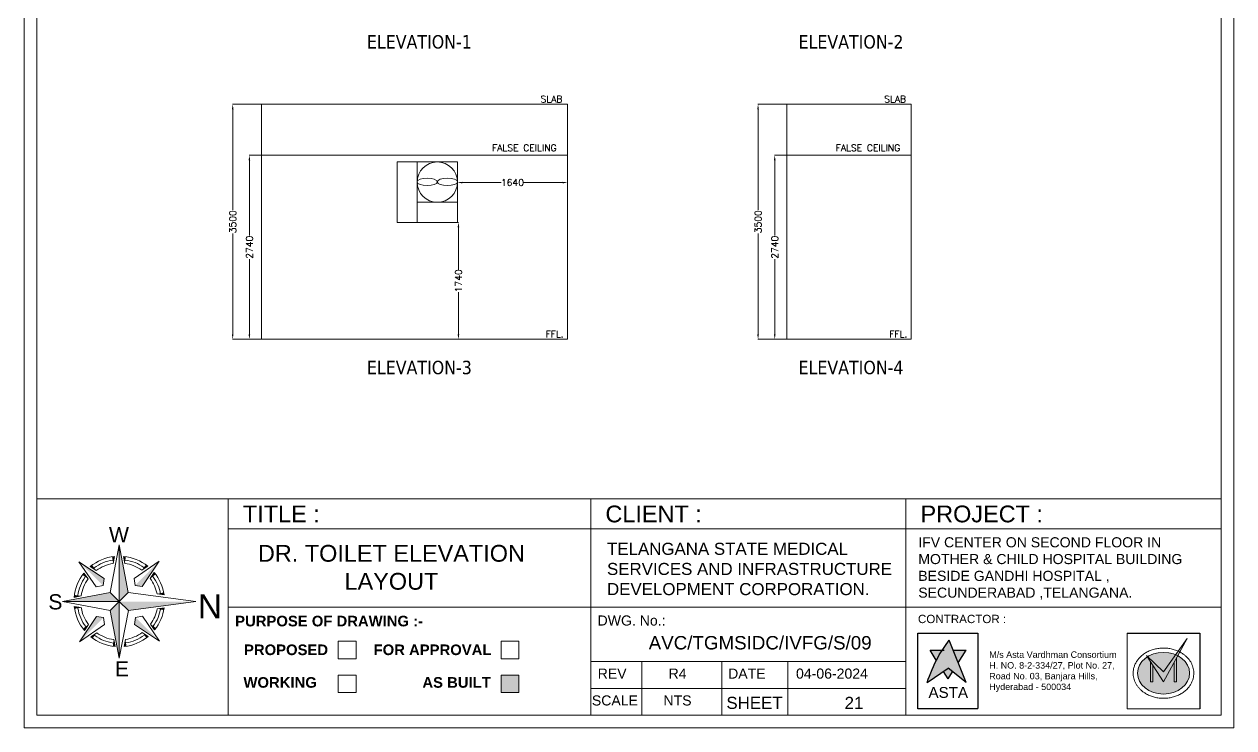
# Model space of a CAD drawing. Extents: x 3552052 to 4102982, y -707811 to -630695.
# Drawn here: x 3781774 to 3799798, y -701974 to -691493 of the extents above; entities that cross this region are included whole.
import ezdxf
from ezdxf.enums import TextEntityAlignment as Align

# ---------------------------------------------------------------- set-up
doc = ezdxf.new("R2010")
doc.units = 0
doc.header["$LTSCALE"] = 6
doc.header["$MEASUREMENT"] = 0
doc.layers.get('0').update_dxf_attribs({"linetype": 'CONTINUOUS', "lineweight": 0})
doc.layers.get('Defpoints').update_dxf_attribs({"linetype": 'CONTINUOUS', "lineweight": 0})
for name, color, linetype, lineweight in [('0.0', 8, 'CONTINUOUS', 0), ('ELE-4M UPS P.SB', 3, 'CONTINUOUS', 0), ('ELE-EXHAUST FAN', 10, 'CONTINUOUS', 0), ('ELE-SOCKET NMBERING', 7, 'CONTINUOUS', 9), ('formate text', 8, 'CONTINUOUS', 0), ('hatch', 252, 'CONTINUOUS', 0), ('MEP_HVAC_RA_DUCT', 1, 'CONTINUOUS', 0), ('MEP_HVAC_TEXT', 7, 'CONTINUOUS', 0), ('TITLE', 7, 'CONTINUOUS', 0)]:
    doc.layers.add(name, color=color, linetype=linetype, lineweight=lineweight)
doc.styles.add('Annotation', font='tahoma.ttf')
doc.styles.add('ARIAL', font='arial.ttf')
doc.styles.add('FORMATE', font='arialbd.ttf')
doc.styles.add('ROMANS', font='romans.shx')
doc.styles.add('style3', font='arialbd.ttf')
doc.dimstyles.new('AEPL1', dxfattribs={"dimtxt": 100, "dimasz": 75, "dimexe": 1.25, "dimexo": 50, "dimtad": 0, "dimdec": 0, "dimtxsty": 'ROMANS', "dimcen": 2.5, "dimclrd": 7, "dimclre": 7, "dimadec": 0, "dimazin": 0, "dimtfac": 1, "dimtdec": 0, "dimtmove": 0, "dimatfit": 3, "dimfxl": 1, "dimlwd": 0, "dimlwe": 0, "dimarcsym": 0})

# ---------------------------------------------------------------- blocks, each defined once
blk = doc.blocks.new('*D289')
at = {"layer": 'Defpoints', "color": 0, "linetype": 'ByBlock', "transparency": 16777216}
for p in [(3785129, -693446), (3785517, -693446), (3785509, -696186)]:
    blk.add_point(p, dxfattribs=at)
at = {"layer": 'ELE-4M UPS P.SB', "color": 7, "linetype": 'ByBlock', "lineweight": 0, "transparency": 16777216}
for p, q in [((3785467, -693446), (3785128, -693446)), ((3785129, -693521), (3785129, -694639)), ((3785129, -696111), (3785129, -694992)), ((3785459, -696186), (3785128, -696186))]:
    blk.add_line(p, q, dxfattribs=at)
at = {"layer": 'ELE-4M UPS P.SB', "color": 7, "linetype": 'ByBlock', "transparency": 16777216}
for points in [[(3785117, -693521), (3785142, -693521), (3785129, -693446)], [(3785117, -696111), (3785142, -696111), (3785129, -696186)]]:
    blk.add_solid(points, dxfattribs=at)
at = {"layer": 'ELE-4M UPS P.SB', "color": 0, "linetype": 'ByBlock', "transparency": 16777216, "insert": (3785129, -694816), "char_height": 100, "attachment_point": 5, "rotation": 90, "style": 'ROMANS'}
blk.add_mtext('2740', dxfattribs=at)
blk = doc.blocks.new('*D290')
at = {"layer": 'Defpoints', "color": 0, "linetype": 'ByBlock', "transparency": 16777216}
for p in [(3784881, -692686), (3785555, -692686), (3785509, -696186)]:
    blk.add_point(p, dxfattribs=at)
at = {"layer": 'ELE-4M UPS P.SB', "color": 7, "linetype": 'ByBlock', "lineweight": 0, "transparency": 16777216}
for p, q in [((3785505, -692686), (3784880, -692686)), ((3784881, -692761), (3784881, -694259)), ((3784881, -696111), (3784881, -694612)), ((3785459, -696186), (3784880, -696186))]:
    blk.add_line(p, q, dxfattribs=at)
at = {"layer": 'ELE-4M UPS P.SB', "color": 7, "linetype": 'ByBlock', "transparency": 16777216}
for points in [[(3784868, -692761), (3784893, -692761), (3784881, -692686)], [(3784868, -696111), (3784893, -696111), (3784881, -696186)]]:
    blk.add_solid(points, dxfattribs=at)
at = {"layer": 'ELE-4M UPS P.SB', "color": 0, "linetype": 'ByBlock', "transparency": 16777216, "insert": (3784881, -694436), "char_height": 100, "attachment_point": 5, "rotation": 90, "style": 'ROMANS'}
blk.add_mtext('3500', dxfattribs=at)
blk = doc.blocks.new('*D291')
at = {"layer": 'Defpoints', "color": 0, "linetype": 'ByBlock', "transparency": 16777216}
for p in [(3788229, -693856), (3789870, -693852), (3789870, -693856)]:
    blk.add_point(p, dxfattribs=at)
at = {"layer": 'ELE-4M UPS P.SB', "color": 7, "linetype": 'ByBlock', "lineweight": 0, "transparency": 16777216}
for p, q in [((3788229, -693806), (3788229, -693851)), ((3788304, -693852), (3788880, -693852)), ((3789795, -693852), (3789219, -693852)), ((3789870, -693806), (3789870, -693851))]:
    blk.add_line(p, q, dxfattribs=at)
at = {"layer": 'ELE-4M UPS P.SB', "color": 7, "linetype": 'ByBlock', "transparency": 16777216}
for points in [[(3788304, -693840), (3788304, -693865), (3788229, -693852)], [(3789795, -693840), (3789795, -693865), (3789870, -693852)]]:
    blk.add_solid(points, dxfattribs=at)
at = {"layer": 'ELE-4M UPS P.SB', "color": 0, "linetype": 'ByBlock', "transparency": 16777216, "insert": (3789049, -693852), "char_height": 100, "attachment_point": 5, "style": 'ROMANS'}
blk.add_mtext('1640', dxfattribs=at)
blk = doc.blocks.new('*D292')
at = {"layer": 'Defpoints', "color": 0, "linetype": 'ByBlock', "transparency": 16777216}
for p in [(3788156, -694446), (3788097, -696186), (3788244, -696186)]:
    blk.add_point(p, dxfattribs=at)
at = {"layer": 'ELE-4M UPS P.SB', "color": 7, "linetype": 'ByBlock', "lineweight": 0, "transparency": 16777216}
for p, q in [((3788206, -694446), (3788245, -694446)), ((3788244, -694521), (3788244, -695146)), ((3788244, -696111), (3788244, -695485)), ((3788147, -696186), (3788245, -696186))]:
    blk.add_line(p, q, dxfattribs=at)
at = {"layer": 'ELE-4M UPS P.SB', "color": 7, "linetype": 'ByBlock', "transparency": 16777216}
for points in [[(3788232, -694521), (3788257, -694521), (3788244, -694446)], [(3788232, -696111), (3788257, -696111), (3788244, -696186)]]:
    blk.add_solid(points, dxfattribs=at)
at = {"layer": 'ELE-4M UPS P.SB', "color": 0, "linetype": 'ByBlock', "transparency": 16777216, "insert": (3788244, -695316), "char_height": 100, "attachment_point": 5, "rotation": 90, "style": 'ROMANS'}
blk.add_mtext('1740', dxfattribs=at)
blk = doc.blocks.new('*D293')
at = {"layer": 'Defpoints', "color": 0, "linetype": 'ByBlock', "transparency": 16777216}
for p in [(3792957, -693446), (3793345, -693446), (3793337, -696186)]:
    blk.add_point(p, dxfattribs=at)
at = {"layer": 'ELE-4M UPS P.SB', "color": 7, "linetype": 'ByBlock', "lineweight": 0, "transparency": 16777216}
for p, q in [((3793295, -693446), (3792956, -693446)), ((3792957, -693521), (3792957, -694639)), ((3792957, -696111), (3792957, -694992)), ((3793287, -696186), (3792956, -696186))]:
    blk.add_line(p, q, dxfattribs=at)
at = {"layer": 'ELE-4M UPS P.SB', "color": 7, "linetype": 'ByBlock', "transparency": 16777216}
for points in [[(3792945, -693521), (3792970, -693521), (3792957, -693446)], [(3792945, -696111), (3792970, -696111), (3792957, -696186)]]:
    blk.add_solid(points, dxfattribs=at)
at = {"layer": 'ELE-4M UPS P.SB', "color": 0, "linetype": 'ByBlock', "transparency": 16777216, "insert": (3792957, -694816), "char_height": 100, "attachment_point": 5, "rotation": 90, "style": 'ROMANS'}
blk.add_mtext('2740', dxfattribs=at)
blk = doc.blocks.new('*D294')
at = {"layer": 'Defpoints', "color": 0, "linetype": 'ByBlock', "transparency": 16777216}
for p in [(3792709, -692686), (3793383, -692686), (3793337, -696186)]:
    blk.add_point(p, dxfattribs=at)
at = {"layer": 'ELE-4M UPS P.SB', "color": 7, "linetype": 'ByBlock', "lineweight": 0, "transparency": 16777216}
for p, q in [((3793333, -692686), (3792707, -692686)), ((3792709, -692761), (3792709, -694259)), ((3792709, -696111), (3792709, -694612)), ((3793287, -696186), (3792707, -696186))]:
    blk.add_line(p, q, dxfattribs=at)
at = {"layer": 'ELE-4M UPS P.SB', "color": 7, "linetype": 'ByBlock', "transparency": 16777216}
for points in [[(3792696, -692761), (3792721, -692761), (3792709, -692686)], [(3792696, -696111), (3792721, -696111), (3792709, -696186)]]:
    blk.add_solid(points, dxfattribs=at)
at = {"layer": 'ELE-4M UPS P.SB', "color": 0, "linetype": 'ByBlock', "transparency": 16777216, "insert": (3792709, -694436), "char_height": 100, "attachment_point": 5, "rotation": 90, "style": 'ROMANS'}
blk.add_mtext('3500', dxfattribs=at)
blk = doc.blocks.new('A$C4A7C6C7E')
at = {"layer": 'TITLE', "color": 8, "lineweight": 5}
for p, q in [((-4207, 4144), (0, 26095)), ((0, 26095), (0, 0)), ((0, 0), (0, 26095)), ((4144, 4207), (0, 26095)), ((-6941, 10518), (-18592, 18312)), ((-10622, 6781), (-18592, 18312)), ((-2825, 17519), (-2234, 20757)), ((2559, 17560), (1919, 20788)), ((6781, 10622), (18312, 18592)), ((10518, 6941), (18312, 18592)), ((-14385, 10390), (-16257, 13098)), ((-10607, 14226), (-13343, 16056)), ((10390, 14385), (13098, 16257)), ((14226, 10607), (16056, 13343)), ((-7437, 7325), (-10622, 6781)), ((-7437, 7325), (-6941, 10518)), ((7325, 7437), (6781, 10622)), ((7325, 7437), (10518, 6941)), ((-4207, 4144), (-26095, 0)), ((0, 0), (-26095, 0)), ((-26095, 0), (0, 0)), ((-4144, -4207), (-26095, 0)), ((-17560, 2559), (-20788, 1919)), ((-4207, 4144), (0, 0)), ((0, 0), (-4207, 4144)), ((0, 0), (-4144, -4207)), ((-4144, -4207), (0, 0)), ((0, 0), (4144, 4207)), ((4144, 4207), (0, 0)), ((0, 0), (4207, -4144)), ((4207, -4144), (0, 0)), ((0, 0), (0, -26095)), ((0, -26095), (0, 0)), ((17394, 3514), (20646, 3095)), ((17394, 3514), (20646, 3095)), ((-17519, -2825), (-20757, -2234)), ((-4144, -4207), (0, -26095)), ((4207, -4144), (0, -26095)), ((17433, -3312), (20680, -2857)), ((17433, -3312), (20680, -2857)), ((17434, -3310), (20680, -2857)), ((-10518, -6941), (-18312, -18592)), ((-6781, -10622), (-18312, -18592)), ((-14226, -10607), (-16056, -13343)), ((-7325, -7437), (-10518, -6941)), ((-7325, -7437), (-6781, -10622)), ((7437, -7325), (6941, -10518)), ((6941, -10518), (18592, -18312)), ((7437, -7325), (10622, -6781)), ((10622, -6781), (18592, -18312)), ((14385, -10390), (16257, -13098)), ((-10390, -14385), (-13098, -16257)), ((10607, -14226), (13343, -16056)), ((-2559, -17560), (-1919, -20788)), ((2825, -17519), (2234, -20757))]:
    blk.add_line(p, q, dxfattribs=at)
at = {"layer": 'TITLE', "color": 5}
for p in [(4144, 4207), (4207, -4144)]:
    blk.add_line(p, (35289, 0), dxfattribs=at)
at = {"layer": 'TITLE', "color": 8, "lineweight": 5}
for radius, start, end in [(20877, 96.14269, 129.72625), (19311, 99.1612, 126.70773), (17745, 99.1612, 126.70773), (20877, 51.14269, 84.72625), (17745, 54.16121, 81.70773), (19311, 54.16121, 81.70773), (20877, 141.14269, 174.72625), (19311, 144.16121, 171.70773), (19311, 9.85136, 36.70773), (20877, 8.52692, 39.72625), (17745, 144.16121, 171.70773), (17745, 11.42181, 36.70773), (20877, 186.14269, 219.72625), (19311, 189.1612, 216.70773), (17745, 189.1612, 216.70773), (17745, 324.16121, 349.24868), (19311, 324.16121, 350.81434), (20877, 321.14269, 352.1348), (20877, 231.14269, 264.72625), (19311, 234.16121, 261.70773), (17745, 234.16121, 261.70773), (20877, 276.14269, 309.72625), (17745, 279.1612, 306.70773), (19311, 279.1612, 306.70773)]:
    blk.add_arc((0, 0), radius, start, end, dxfattribs=at)
for points in [[(0, 26095), (4144, 4207), (0, 0)], [(-18592, 18312), (-6941, 10518), (-7437, 7325)], [(-13343, 16056), (-12479, 16737), (-10607, 14226)], [(-3324, 20610), (-2234, 20757), (-2825, 17519)], [(3011, 20658), (1919, 20788), (2559, 17560)], [(18312, 18592), (10518, 6941), (7325, 7437)], [(13098, 16257), (12223, 16924), (10390, 14385)], [(-16257, 13098), (-16924, 12223), (-14385, 10390)], [(16056, 13343), (16737, 12479), (14226, 10607)], [(-26095, 0), (-4207, 4144), (0, 0)], [(-20658, 3011), (-20788, 1919), (-17560, 2559)], [(0, -26095), (-4144, -4207), (0, 0)], [(20646, 3095), (20457, 4167), (17394, 3514)], [(-20610, -3324), (-20757, -2234), (-17519, -2825)], [(20680, -2857), (20503, -3930), (17433, -3312)], [(-18312, -18592), (-10518, -6941), (-7325, -7437)], [(-16056, -13343), (-16737, -12479), (-14226, -10607)], [(18592, -18312), (6941, -10518), (7437, -7325)], [(16257, -13098), (16924, -12223), (14385, -10390)], [(-13098, -16257), (-12223, -16924), (-10390, -14385)], [(13343, -16056), (12479, -16737), (10607, -14226)], [(-3011, -20658), (-1919, -20788), (-2559, -17560)], [(3324, -20610), (2234, -20757), (2825, -17519)]]:
    blk.add_solid(points, dxfattribs=at)
at = {"layer": 'TITLE', "color": 5}
blk.add_solid([(35289, 0), (4207, -4144), (0, 0)], dxfattribs=at)
blk = doc.blocks.new('IVF-CONTRACTOR')
at = {"lineweight": -3, "true_color": 0x293189}
h = blk.add_hatch(color=177, dxfattribs=at)
h.dxf.hatch_style = 1
edge = h.paths.add_edge_path()
edge.add_spline(control_points=[(3037286, -1386527), (3037185, -1386667), (3036944, -1387001), (3036801, -1387388), (3036719, -1387609)], knot_values=[0, 0, 0, 0, 519.520055, 1226.818077, 1226.818077, 1226.818077, 1226.818077], degree=3, periodic=0)
edge.add_line((3036719, -1387609), (3037255, -1387240))
edge.add_line((3037255, -1387240), (3037717, -1387609))
edge.add_line((3037717, -1387609), (3037286, -1386527))
at = {"lineweight": -3, "true_color": 0xc7c8ca}
h = blk.add_hatch(color=9, dxfattribs=at)
h.dxf.hatch_style = 1
edge = h.paths.add_edge_path()
edge.add_spline(control_points=[(3036953, -1387033), (3036967, -1387008), (3037022, -1386919), (3037088, -1386836), (3037139, -1386779)], knot_values=[3356.588859, 3356.588859, 3356.588859, 3356.588859, 3831.174934, 5081.098827, 5081.098827, 5081.098827, 5081.098827], degree=3, periodic=0)
edge.add_line((3037139, -1386779), (3036793, -1386779))
edge.add_line((3036793, -1386779), (3036953, -1387033))
h.paths.add_polyline_path([(3037717, -1386779), (3037386, -1386779), (3037515, -1387102)])
h.paths.add_polyline_path([(3037370, -1387332), (3037255, -1387240), (3037134, -1387323), (3037255, -1387517)])
at = {"true_color": 0xed1f24}
h = blk.add_hatch(color=240, dxfattribs=at)
h.dxf.hatch_style = 1
edge = h.paths.add_edge_path()
edge.add_line((3042329, -1386921), (3042349, -1386951))
edge.add_ellipse((3042760, -1387369), major_axis=(-665, 0), ratio=0.800236, start_angle=-52.6357, end_angle=-51.8324, ccw=False)
edge.add_line((3042356, -1386946), (3042329, -1386921))
at = {"layer": '0.0', "true_color": 0xed1f24}
h = blk.add_hatch(color=240, dxfattribs=at)
h.dxf.hatch_style = 1
edge = h.paths.add_edge_path()
edge.add_line((3042760, -1387590), (3043125, -1386925))
edge.add_ellipse((3042760, -1387369), major_axis=(-665, 0), ratio=0.800236, start_angle=-123.3804, end_angle=-117.8517)
edge.add_line((3043070, -1386899), (3042760, -1387331))
edge.add_line((3042760, -1387331), (3042356, -1386946))
edge.add_ellipse((3042760, -1387369), major_axis=(-665, 0), ratio=0.800236, start_angle=-52.6357, end_angle=-51.8324)
edge.add_line((3042349, -1386951), (3042760, -1387590))
edge = h.paths.add_edge_path()
edge.add_spline(control_points=[(3043179, -1386828), (3043165, -1386821), (3043150, -1386814), (3043136, -1386807)], knot_values=[-2.156071, -2.156071, -2.156071, -2.156071, -2.090953, -2.090953, -2.090953, -2.090953], degree=3, periodic=0)
edge.add_line((3043136, -1386807), (3043070, -1386899))
edge.add_ellipse((3042760, -1387369), major_axis=(-665, 0), ratio=0.800236, start_angle=-123.3804, end_angle=-117.8517, ccw=False)
edge.add_line((3043125, -1386925), (3043179, -1386828))
edge = h.paths.add_edge_path()
edge.add_line((3043367, -1386486), (3043136, -1386807))
edge.add_spline(control_points=[(3043136, -1386807), (3043150, -1386814), (3043165, -1386821), (3043179, -1386828)], knot_values=[-2.156071, -2.156071, -2.156071, -2.156071, -2.090953, -2.090953, -2.090953, -2.090953], degree=3, periodic=0)
edge.add_line((3043179, -1386828), (3043367, -1386486))
at = {"layer": '0.0', "true_color": 0x139b48}
h = blk.add_hatch(color=114, dxfattribs=at)
h.dxf.hatch_style = 1
edge = h.paths.add_edge_path()
edge.add_ellipse((3042760, -1387369), major_axis=(-665, 0), ratio=0.800236, start_angle=-51.8324, end_angle=236.6196)
edge.add_line((3043125, -1386925), (3043091, -1386988))
edge.add_line((3043091, -1386988), (3043091, -1387590))
edge.add_line((3043091, -1387590), (3043036, -1387590))
edge.add_line((3043036, -1387590), (3043036, -1387088))
edge.add_line((3043036, -1387088), (3042760, -1387590))
edge.add_line((3042760, -1387590), (3042484, -1387160))
edge.add_line((3042484, -1387160), (3042484, -1387590))
edge.add_line((3042484, -1387590), (3042428, -1387590))
edge.add_line((3042428, -1387590), (3042428, -1387075))
edge.add_line((3042428, -1387075), (3042349, -1386951))
edge = h.paths.add_edge_path()
edge.add_ellipse((3042760, -1387369), major_axis=(-665, 0), ratio=0.800236, start_angle=-117.8517, end_angle=-52.6357)
edge.add_line((3042356, -1386946), (3042760, -1387331))
edge.add_line((3042760, -1387331), (3043070, -1386899))
at = {"layer": '0.0', "true_color": 0x000000}
h = blk.add_hatch(color=18, dxfattribs=at)
h.dxf.hatch_style = 1
h.paths.add_polyline_path([(3042484, -1387160), (3042428, -1387075), (3042428, -1387590), (3042484, -1387590)])
h.paths.add_polyline_path([(3043036, -1387590), (3043091, -1387590), (3043091, -1386988), (3043036, -1387088)])
at = {"lineweight": -3}
for p, q in [((3036484, -1386350), (3038013, -1386350)), ((3036484, -1388267), (3036484, -1386350)), ((3036485, -1386350), (3038009, -1386350)), ((3036485, -1388278), (3036485, -1386350)), ((3038013, -1386350), (3038013, -1388267)), ((3041829, -1386350), (3043688, -1386350)), ((3043688, -1386350), (3043688, -1388278)), ((3038011, -1388278), (3036483, -1388278))]:
    blk.add_line(p, q, dxfattribs=at)
at = {"color": 251, "lineweight": -3, "true_color": 0x636466}
for p, q in [((3037717, -1387609), (3037286, -1386527)), ((3036793, -1386779), (3037155, -1386779)), ((3036953, -1387033), (3036793, -1386779)), ((3037386, -1386779), (3037717, -1386779)), ((3037515, -1387102), (3037717, -1386779)), ((3036719, -1387609), (3037255, -1387240)), ((3037717, -1387609), (3037255, -1387240)), ((3037255, -1387517), (3037134, -1387323)), ((3037255, -1387517), (3037370, -1387332))]:
    blk.add_line(p, q, dxfattribs=at)
blk.add_spline([(3036719, -1387609), (3036998, -1386959), (3037286, -1386527)], degree=3, dxfattribs=at)
at = {"layer": '0.0'}
for p, q in [((3036485, -1386350), (3038009, -1386350)), ((3036485, -1388278), (3036485, -1386350)), ((3036485, -1388278), (3036485, -1386350)), ((3036485, -1386350), (3038009, -1386350)), ((3038013, -1386350), (3038013, -1388278)), ((3041829, -1386350), (3043688, -1386350)), ((3041829, -1388278), (3041829, -1386350)), ((3043688, -1386350), (3043688, -1388278)), ((3038009, -1388278), (3036485, -1388278)), ((3043688, -1388278), (3041829, -1388278))]:
    blk.add_line(p, q, dxfattribs=at)
at = {"layer": '0.0', "color": 18, "true_color": 0x000000}
for p, q in [((3042760, -1387590), (3043367, -1386486)), ((3042760, -1387331), (3043367, -1386486)), ((3042760, -1387590), (3042329, -1386921)), ((3042329, -1386921), (3042760, -1387331)), ((3042428, -1387075), (3042428, -1387590)), ((3042484, -1387590), (3042484, -1387160)), ((3043036, -1387088), (3043036, -1387590)), ((3043091, -1387590), (3043091, -1386988)), ((3042428, -1387590), (3042484, -1387590)), ((3043036, -1387590), (3043091, -1387590))]:
    blk.add_line(p, q, dxfattribs=at)
at = {"layer": '0.0'}
blk.add_ellipse((3042760, -1387369), major_axis=(-665, 0), ratio=0.800236, start_param=-3.141592653589793, end_param=3.141592653589793, dxfattribs=at)
blk.add_open_spline([(3043535, -1387369), (3043535, -1387353), (3043534, -1387336), (3043530, -1387296), (3043527, -1387272), (3043516, -1387226), (3043509, -1387202), (3043492, -1387157), (3043483, -1387135), (3043460, -1387092), (3043448, -1387071), (3043420, -1387031), (3043405, -1387011), (3043372, -1386974), (3043355, -1386956), (3043318, -1386922), (3043298, -1386906), (3043258, -1386875), (3043236, -1386861), (3043183, -1386829), (3043150, -1386812), (3043081, -1386783), (3043045, -1386771), (3042972, -1386750), (3042935, -1386742), (3042860, -1386731), (3042821, -1386728), (3042745, -1386726), (3042706, -1386727), (3042630, -1386735), (3042593, -1386741), (3042518, -1386757), (3042482, -1386768), (3042412, -1386794), (3042377, -1386809), (3042312, -1386843), (3042280, -1386862), (3042221, -1386905), (3042194, -1386928), (3042147, -1386974), (3042127, -1386996), (3042091, -1387042), (3042074, -1387067), (3042045, -1387117), (3042033, -1387143), (3042012, -1387197), (3042003, -1387225), (3041992, -1387276), (3041988, -1387299), (3041984, -1387347), (3041984, -1387371), (3041986, -1387418), (3041989, -1387442), (3041997, -1387489), (3042003, -1387512), (3042018, -1387557), (3042026, -1387580), (3042047, -1387623), (3042058, -1387645), (3042084, -1387686), (3042098, -1387706), (3042129, -1387744), (3042145, -1387762), (3042180, -1387798), (3042199, -1387814), (3042238, -1387846), (3042259, -1387861), (3042311, -1387894), (3042343, -1387912), (3042409, -1387944), (3042444, -1387957), (3042515, -1387980), (3042552, -1387989), (3042626, -1388003), (3042664, -1388007), (3042740, -1388012), (3042778, -1388012), (3042854, -1388008), (3042892, -1388003), (3042966, -1387989), (3043003, -1387980), (3043074, -1387958), (3043109, -1387944), (3043175, -1387913), (3043208, -1387895), (3043268, -1387856), (3043297, -1387834), (3043351, -1387787), (3043376, -1387761), (3043416, -1387713), (3043432, -1387690), (3043462, -1387643), (3043475, -1387619), (3043497, -1387569), (3043507, -1387543), (3043522, -1387491), (3043527, -1387464), (3043533, -1387415), (3043535, -1387392), (3043535, -1387369)], degree=3, knots=[-3.141593, -3.141593, -3.141593, -3.141593, -3.06788, -3.06788, -2.960953, -2.960953, -2.854026, -2.854026, -2.747099, -2.747099, -2.640172, -2.640172, -2.533245, -2.533245, -2.426319, -2.426319, -2.319392, -2.319392, -2.212465, -2.212465, -2.059875, -2.059875, -1.907286, -1.907286, -1.754697, -1.754697, -1.602107, -1.602107, -1.449518, -1.449518, -1.296928, -1.296928, -1.144339, -1.144339, -0.99175, -0.99175, -0.83916, -0.83916, -0.686571, -0.686571, -0.558641, -0.558641, -0.43071, -0.43071, -0.30278, -0.30278, -0.17485, -0.17485, -0.068516, -0.068516, 0.037819, 0.037819, 0.144154, 0.144154, 0.250488, 0.250488, 0.356823, 0.356823, 0.463157, 0.463157, 0.569492, 0.569492, 0.675826, 0.675826, 0.782161, 0.782161, 0.888495, 0.888495, 1.039928, 1.039928, 1.191361, 1.191361, 1.342794, 1.342794, 1.494227, 1.494227, 1.64566, 1.64566, 1.797093, 1.797093, 1.948526, 1.948526, 2.099959, 2.099959, 2.251392, 2.251392, 2.402825, 2.402825, 2.554258, 2.554258, 2.675591, 2.675591, 2.796924, 2.796924, 2.918258, 2.918258, 3.039591, 3.039591, 3.141593, 3.141593, 3.141593, 3.141593], dxfattribs=at)
at = {"lineweight": -3, "attachment_point": 1, "style": 'ARIAL'}
for s, width, gutter_width, insert, char_height in [('{\\C256;CONTRACTOR :}', 3919.85, 1060, (3036485, -1385878), 212.06), ('{\\C256;M/s Asta Vardhman Consortium\\PH. NO. 8-2-334/27, Plot No. 27, Road No. 03, Banjara Hills, Hyderabad - 500034}', 3696.75, 822, (3038306, -1386813), 164.38)]:
    blk.add_mtext_dynamic_manual_height_columns(s, width=width, gutter_width=gutter_width, heights=[0], dxfattribs=dict(at, insert=insert, char_height=char_height))
at = {"lineweight": 100, "insert": (3036754, -1387723), "char_height": 276.9, "attachment_point": 1, "style": 'ARIAL'}
blk.add_mtext_dynamic_manual_height_columns('ASTA', width=997.56, gutter_width=254, heights=[0], dxfattribs=at)

msp = doc.modelspace()

# ---------------------------------------------------------------- hatches: boundary and pattern name
at = {"layer": 'MEP_HVAC_TEXT', "linetype": 'ByBlock'}
h = msp.add_hatch(color=1, dxfattribs=at)
h.dxf.hatch_style = 1
h.paths.add_polyline_path([(3788879, -701188.1), (3788879, -701448.7), (3789144.7, -701448.7), (3789144.7, -701188.1)])

# ---------------------------------------------------------------- linework, layer by layer
for p, q in [((3799610.8, -698564.6), (3781960.5, -698564.6)), ((3781960.5, -701787.4), (3781960.5, -698564.6)), ((3790214.9, -701787.4), (3790214.9, -698564.6))]:
    msp.add_line(p, q)
at = {"color": 7}
msp.add_line((3799610.8, -701787.4), (3790214.9, -701787.4), dxfattribs=at)
for points in [[(3799797.6, -681455.7), (3799797.6, -701974.2), (3781773.7, -701974.2), (3781773.7, -681455.7)], [(3799610.8, -681642.5), (3799610.8, -701787.4), (3781960.5, -701787.4), (3781960.5, -681642.5)]]:
    msp.add_lwpolyline(points, close=True)
at = {"layer": '0.0', "color": 7, "lineweight": 15, "elevation": -100}
for points in [[(3786453.6, -700685.7), (3786719.4, -700685.7), (3786719.4, -700946.2), (3786453.6, -700946.2)], [(3788879, -700685.7), (3789144.7, -700685.7), (3789144.7, -700946.2), (3788879, -700946.2)], [(3786453.6, -701188.1), (3786719.4, -701188.1), (3786719.4, -701448.7), (3786453.6, -701448.7)], [(3788879, -701188.1), (3789144.7, -701188.1), (3789144.7, -701448.7), (3788879, -701448.7)]]:
    msp.add_lwpolyline(points, close=True, dxfattribs=at)
at = {"layer": 'ELE-4M UPS P.SB', "color": 5, "linetype": 'ByBlock'}
for p, q in [((3787629.5, -693545.6), (3787629.5, -694445.6)), ((3787629.5, -694145.6), (3788229.5, -694145.6))]:
    msp.add_line(p, q, dxfattribs=at)
msp.add_lwpolyline([(3788229.5, -693545.6), (3787329.5, -693545.6), (3787329.5, -694445.6), (3788229.5, -694445.6)], close=True, dxfattribs=at)
at = {"layer": 'ELE-EXHAUST FAN', "color": 1}
msp.add_circle((3787929.5, -693845.6), 300, dxfattribs=at)
msp.add_ellipse((3787778.2, -693842.8), major_axis=(150.5, 0), ratio=0.3635497, dxfattribs=at)
at = {"layer": 'ELE-EXHAUST FAN', "color": 1, "extrusion": (0, 0, -1)}
msp.add_ellipse((3788079.3, -693842.8), major_axis=(-150.5, 0), ratio=0.3635497, dxfattribs=at)
at = {"layer": 'hatch', "color": 7}
msp.add_line((3799610.8, -698563.8), (3799610.8, -701787.4), dxfattribs=at)
at = {"layer": 'MEP_HVAC_RA_DUCT', "color": 8, "linetype": 'ByBlock'}
for p, q in [((3785309.5, -692685.6), (3785309.5, -696185.6)), ((3789869.5, -692685.6), (3789869.5, -696185.6)), ((3793137.3, -692685.6), (3793137.3, -696185.6)), ((3794992.3, -692685.6), (3794992.3, -696185.6))]:
    msp.add_line(p, q, dxfattribs=at)
for points in [[(3789869.5, -692685.6), (3785309.5, -692685.6)], [(3794992.3, -692685.6), (3793137.3, -692685.6)], [(3789869.5, -693445.6), (3785309.5, -693445.6)], [(3794992.3, -693445.6), (3793137.3, -693445.6)], [(3789869.5, -696185.6), (3785309.5, -696185.6)], [(3794992.3, -696185.6), (3793137.3, -696185.6)]]:
    msp.add_lwpolyline(points, dxfattribs=at)
at = {"layer": 'MEP_HVAC_TEXT', "linetype": 'ByBlock'}
for p, q in [((3784813.4, -698564.6), (3784813.4, -701787.4)), ((3794910.8, -698564.6), (3794910.8, -701787.4)), ((3790214.9, -699008.8), (3784813.4, -699008.8)), ((3794910.8, -699008.8), (3790214.9, -699008.8)), ((3794910.8, -699008.8), (3799610.8, -699008.8)), ((3790214.9, -700175.6), (3784813.4, -700175.6)), ((3794910.8, -700176), (3790210.8, -700175.6)), ((3794910.8, -700176), (3799610.8, -700175.6)), ((3790214.9, -700987.4), (3794910.8, -700987.4)), ((3790978.3, -700987.4), (3790978.3, -701787.4)), ((3792167.2, -700987.4), (3792167.2, -701787.4)), ((3793153.7, -700987.4), (3793153.7, -701787.4)), ((3790214.9, -701387.4), (3794910.8, -701387.4))]:
    msp.add_line(p, q, dxfattribs=at)

# ---------------------------------------------------------------- block references
at = {"color": 240, "true_color": 0xed1f24, "xscale": 0.5830909662492498, "yscale": 0.5830909662492498, "zscale": 0.5830909662492498}
msp.add_blockref('IVF-CONTRACTOR', (2024544.4, 107801.8), dxfattribs=at)
at = {"layer": 'TITLE', "linetype": 'Continuous', "extrusion": (1.31196e-09, -7.57547e-09, 1), "xscale": 0.03235129532987182, "yscale": 0.03235129532987182, "zscale": 0.03235129532987182}
msp.add_blockref('A$C4A7C6C7E', (3783190.7, -700092.9, 0), dxfattribs=at)

# ---------------------------------------------------------------- texts
at = {"char_height": 200, "width": 2697.906, "attachment_point": 3, "style": 'Annotation'}
for s, insert in [('\\pxql;ELEVATION-1', (3789578.2, -691655.9)), ('\\pxql;ELEVATION-2', (3796009.6, -691655.9)), ('\\pxql;ELEVATION-3', (3789578.2, -696507)), ('\\pxql;ELEVATION-4', (3796009.6, -696507))]:
    msp.add_mtext(s, dxfattribs=dict(at, insert=insert))
at = {"layer": 'ELE-SOCKET NMBERING', "color": 0, "char_height": 100.004, "width": 2358.602, "attachment_point": 1, "style": 'Annotation'}
for s, insert in [('{\\Fromans|c0;SLAB}', (3789467.5, -692558.2)), ('{\\Fromans|c0;SLAB}', (3794587.9, -692558.2)), ('{\\Fromans|c0;FALSE CEILING }', (3788746.2, -693285.4)), ('{\\Fromans|c0;FALSE CEILING }', (3793866.6, -693285.4)), ('{\\Fromans|c0;FFL.}', (3789542.9, -696060.5)), ('{\\Fromans|c0;FFL.}', (3794663.4, -696060.5))]:
    msp.add_mtext(s, dxfattribs=dict(at, insert=insert))
at = {"layer": 'formate text', "color": 7, "lineweight": 15, "ltscale": 100, "style": 'style3'}
msp.add_text('PURPOSE OF DRAWING :-', height=158.21, dxfattribs=at).set_placement((3784917.3, -700463.5, -100))
at = {"layer": 'formate text', "color": 7, "lineweight": 15, "style": 'FORMATE'}
for s, p in [('PROPOSED ', (3786363.1, -700891.3, -100)), ('FOR APPROVAL', (3788735.8, -700891.3, -100)), ('WORKING', (3786133.7, -701377.4, -100)), ('AS BUILT', (3788726.1, -701377.4, -100))]:
    msp.add_text(s, height=158.21, dxfattribs=at).set_placement(p, align=Align.RIGHT)
at = {"layer": 'TITLE', "color": 7, "style": 'ARIAL'}
for s, height, p in [('TITLE :', 250, (3785032.6, -698913.6)), ('CLIENT :', 250, (3790434.1, -698913.6)), ('PROJECT :', 250, (3795130, -698913.6)), ('W', 226.5, (3783036.2, -699211.2, 0)), ('S', 226.5, (3782132.9, -700210.8, 0)), ('DWG. No.:', 150, (3790317.5, -700451)), ('E', 226.5, (3783125.2, -701209.3, 0))]:
    msp.add_text(s, height=height, dxfattribs=at).set_placement(p)
at = {"layer": 'TITLE', "color": 5, "style": 'ARIAL'}
msp.add_text('N', height=357.2, rotation=180, dxfattribs=at).set_placement((3784721.3, -699988.3, 0))
at = {"layer": 'TITLE', "color": 7, "style": 'ARIAL'}
for s, height, p in [('REV', 150, (3790534.4, -701166.7)), ('R4', 150, (3791509.2, -701166.7)), ('DATE', 150, (3792541.9, -701166.7)), ('04-06-2024', 150, (3793809.9, -701166.7)), ('SCALE', 150, (3790575.8, -701566.7)), ('NTS', 150, (3791508.3, -701566.7)), ('SHEET', 180, (3792655.8, -701602.6)), ('21', 180, (3794138.4, -701602.6))]:
    msp.add_text(s, height=height, dxfattribs=at).set_placement(p, align=Align.MIDDLE_CENTER)
at = {"layer": 'TITLE', "color": 7, "attachment_point": 1, "style": 'ARIAL'}
for s, width, gutter_width, insert, char_height in [('\\pxql;IFV CENTER ON SECOND FLOOR IN MOTHER & CHILD HOSPITAL BUILDING BESIDE GANDHI HOSPITAL , SECUNDERABAD ,TELANGANA. ', 4493.629, 10, (3795096, -699135.7), 150), ('\\pxqc;DR. TOILET ELEVATION LAYOUT', 4493.629, 10, (3784998.7, -699250.3), 250), ('{\\C256;TELANGANA STATE MEDICAL SERVICES AND INFRASTRUCTURE DEVELOPMENT CORPORATION.}', 4493.629, 10, (3790457.9, -699217.9), 180), ('\\pxqc;AVC/TGMSIDC/IVFG/S/09', 5392.273, 12, (3790044, -700607.3), 200)]:
    msp.add_mtext_dynamic_manual_height_columns(s, width=width, gutter_width=gutter_width, heights=[0], dxfattribs=dict(at, insert=insert, char_height=char_height))

# ---------------------------------------------------------------- dimensions: what is measured, and where the dimension line sits
at = {"layer": 'ELE-4M UPS P.SB', "color": 0, "linetype": 'ByBlock'}
for base, p1, p2, picture, middle in [((3784880.8, -692685.6), (3785509, -696185.6), (3785555.4, -692685.6), '*D290', (3784880.8, -694435.6)), ((3792708.5, -692685.6), (3793336.7, -696185.6), (3793383.1, -692685.6), '*D294', (3792708.5, -694435.6)), ((3785129.3, -693445.6), (3785509, -696185.6), (3785517, -693445.6), '*D289', (3785129.3, -694815.6)), ((3792957, -693445.6), (3793336.7, -696185.6), (3793344.7, -693445.6), '*D293', (3792957, -694815.6))]:
    dim = msp.add_linear_dim(base=base, p1=p1, p2=p2, angle=90, dimstyle='AEPL1', dxfattribs=at)
    dim.commit()
    dim.dimension.update_dxf_attribs({"geometry": picture, "text_midpoint": middle, "dimtype": 160})
dim = msp.add_linear_dim(base=(3789869.5, -693852.2), p1=(3788229.4, -693855.8), p2=(3789869.5, -693855.8), dimstyle='AEPL1', dxfattribs=at)
dim.commit()
dim.dimension.update_dxf_attribs({"geometry": '*D291', "text_midpoint": (3789049.4, -693852.2)})
dim = msp.add_linear_dim(base=(3788244.1, -696185.6), p1=(3788155.7, -694445.6), p2=(3788097.2, -696185.6), angle=90, dimstyle='AEPL1', dxfattribs=at)
dim.commit()
dim.dimension.update_dxf_attribs({"geometry": '*D292', "text_midpoint": (3788244.1, -695315.6)})

doc.saveas('drawing.dxf')
